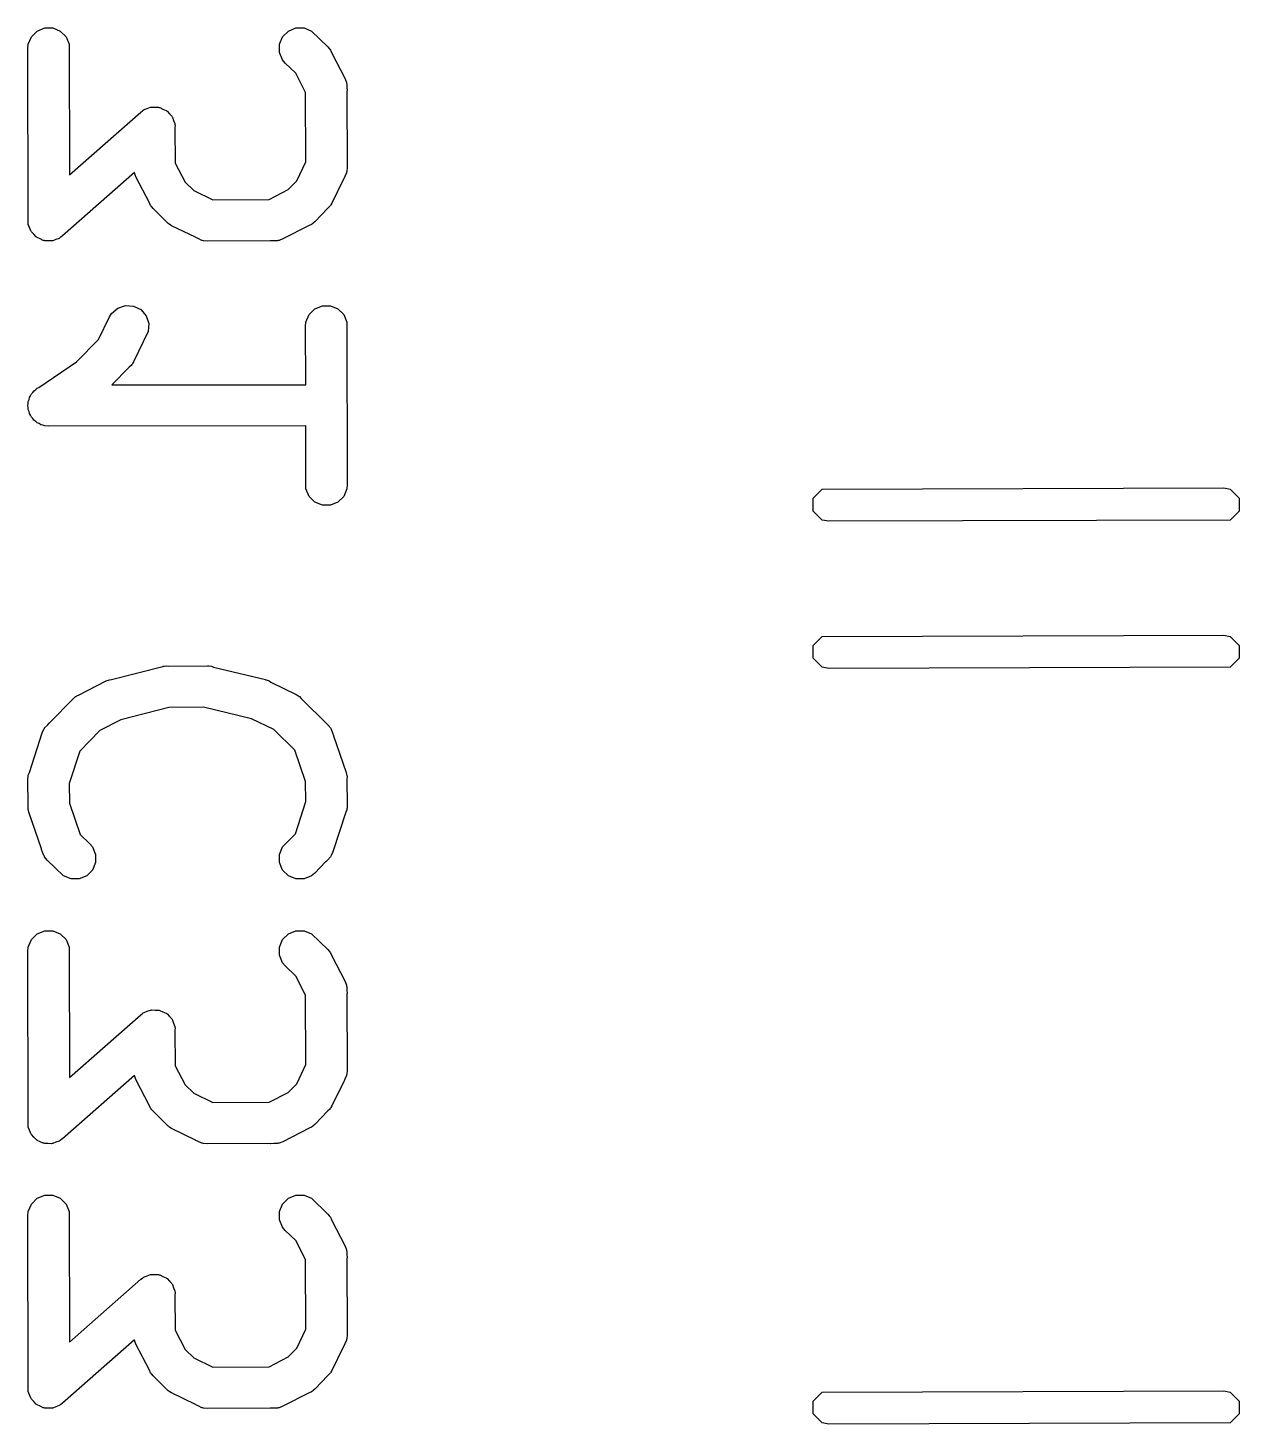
# Model space of a CAD drawing. Extents: x 195 to 310, y -208 to -141.
# Drawn here: x 264.43 to 268.79, y -174.17 to -169.14 of the extents above; entities that cross this region are included whole.
import ezdxf

# ---------------------------------------------------------------- set-up
doc = ezdxf.new("R2010")
doc.units = 0
doc.layers.add('BLACK', color=7, linetype='CONTINUOUS')

msp = doc.modelspace()

# ---------------------------------------------------------------- linework, layer by layer
at = {"layer": 'BLACK', "linetype": 'CONTINUOUS'}
for p, q in [((264.43126, -169.202594), (264.442459, -169.175558)), ((264.442459, -169.175558), (264.463151, -169.154866)), ((264.463151, -169.154866), (264.490187, -169.143667)), ((264.490187, -169.143667), (264.519451, -169.143667)), ((264.519451, -169.143667), (264.546487, -169.154866)), ((264.546487, -169.154866), (264.567179, -169.175558)), ((264.567179, -169.175558), (264.578378, -169.202594)), ((265.336021, -169.202595), (265.347219, -169.175559)), ((265.347219, -169.175559), (265.367912, -169.154866)), ((265.367912, -169.154866), (265.394948, -169.143667)), ((265.394948, -169.143667), (265.424211, -169.143667)), ((265.424211, -169.143667), (265.451247, -169.154865)), ((265.451247, -169.154865), (265.510232, -169.211811)), ((264.429819, -169.217226), (264.43126, -169.202594)), ((264.431222, -169.834389), (264.429819, -169.217226)), ((264.578378, -169.202594), (264.579446, -169.672573)), ((265.336021, -169.231858), (265.336021, -169.202595)), ((265.34722, -169.258894), (265.336021, -169.231858)), ((265.510232, -169.211811), (265.51495, -169.21756)), ((265.51495, -169.21756), (265.51645, -169.218861)), ((265.51645, -169.218861), (265.517177, -169.220274)), ((265.517177, -169.220274), (265.51956, -169.223177)), ((265.51956, -169.223177), (265.523209, -169.231987)), ((265.523209, -169.231987), (265.571901, -169.326542)), ((265.356548, -169.27026), (265.34722, -169.258894)), ((265.394504, -169.306904), (265.356548, -169.27026)), ((265.429893, -169.375626), (265.394504, -169.306904)), ((265.571901, -169.326542), (265.577156, -169.340273)), ((265.431094, -169.625945), (265.429893, -169.375626)), ((265.577156, -169.340273), (265.577347, -169.342962)), ((265.577347, -169.342962), (265.578378, -169.345451)), ((265.578378, -169.345451), (265.578439, -169.358342)), ((265.578439, -169.358342), (265.57923, -169.369463)), ((265.57923, -169.369463), (265.578503, -169.371642)), ((265.578503, -169.371642), (265.579819, -169.645797)), ((264.848344, -169.437946), (264.859881, -169.434044)), ((264.859881, -169.434044), (264.871139, -169.429381)), ((264.871139, -169.429381), (264.87367, -169.429381)), ((264.87367, -169.429381), (264.876065, -169.428571)), ((264.876065, -169.428571), (264.888218, -169.429381)), ((264.888218, -169.429381), (264.900403, -169.429381)), ((264.900403, -169.429381), (264.902739, -169.430348)), ((264.902739, -169.430348), (264.905263, -169.430517)), ((264.905263, -169.430517), (264.916188, -169.435919)), ((264.916188, -169.435919), (264.927439, -169.44058)), ((264.579446, -169.672573), (264.836383, -169.446497)), ((264.836383, -169.446497), (264.842707, -169.441975)), ((264.842707, -169.441975), (264.844103, -169.44058)), ((264.844103, -169.44058), (264.845426, -169.440031)), ((264.845426, -169.440031), (264.848344, -169.437946)), ((264.927439, -169.44058), (264.929225, -169.442366)), ((264.929225, -169.442366), (264.931495, -169.443489)), ((264.931495, -169.443489), (264.93952, -169.452661)), ((264.93952, -169.452661), (264.948131, -169.461272)), ((264.948131, -169.461272), (264.949099, -169.463608)), ((264.949099, -169.463608), (264.950765, -169.465513)), ((264.950765, -169.465513), (264.954666, -169.47705)), ((264.954666, -169.47705), (264.95933, -169.488308)), ((264.95933, -169.488308), (264.959353, -169.490909)), ((264.959353, -169.490909), (264.96014, -169.493234)), ((264.96014, -169.493234), (264.959467, -169.503325)), ((264.959467, -169.503325), (264.960627, -169.630119)), ((264.960627, -169.630119), (264.996085, -169.698976)), ((265.397767, -169.69463), (265.431094, -169.625945)), ((264.813368, -169.66468), (264.554207, -169.892716)), ((264.813434, -169.665606), (264.813368, -169.66468)), ((264.818689, -169.679338), (264.813434, -169.665606)), ((264.867381, -169.773894), (264.818689, -169.679338)), ((265.565957, -169.688686), (265.524282, -169.774576)), ((265.567179, -169.687465), (265.565957, -169.688686)), ((265.570848, -169.678605), (265.567179, -169.687465)), ((265.577156, -169.665607), (265.570848, -169.678605)), ((265.577347, -169.662917), (265.577156, -169.665607)), ((265.578378, -169.660429), (265.577347, -169.662917)), ((265.579819, -169.645797), (265.578378, -169.660429)), ((264.996085, -169.698976), (265.027413, -169.729221)), ((265.027413, -169.729221), (265.096034, -169.762517)), ((265.29877, -169.761361), (265.367521, -169.725957)), ((265.367521, -169.725957), (265.397767, -169.69463)), ((264.87103, -169.782703), (264.867381, -169.773894)), ((264.873412, -169.785605), (264.87103, -169.782703)), ((264.87414, -169.787019), (264.873412, -169.785605)), ((264.875638, -169.788318), (264.87414, -169.787019)), ((264.880357, -169.794068), (264.875638, -169.788318)), ((265.096034, -169.762517), (265.29877, -169.761361)), ((265.51645, -169.787019), (265.509953, -169.792652)), ((265.518429, -169.783873), (265.51645, -169.787019)), ((265.51956, -169.782703), (265.518429, -169.783873)), ((265.520317, -169.780875), (265.51956, -169.782703)), ((265.524282, -169.774576), (265.520317, -169.780875)), ((264.43045, -169.845979), (264.431222, -169.834389)), ((264.929392, -169.841409), (264.880357, -169.794068)), ((265.509953, -169.792652), (265.462612, -169.841688)), ((264.431254, -169.848356), (264.43045, -169.845979)), ((264.43126, -169.850905), (264.431254, -169.848356)), ((264.435923, -169.862162), (264.43126, -169.850905)), ((264.439825, -169.8737), (264.435923, -169.862162)), ((264.44149, -169.875604), (264.439825, -169.8737)), ((264.442459, -169.877941), (264.44149, -169.875604)), ((264.451069, -169.886551), (264.442459, -169.877941)), ((264.459095, -169.895724), (264.451069, -169.886551)), ((264.935025, -169.847904), (264.929392, -169.841409)), ((264.93817, -169.849883), (264.935025, -169.847904)), ((264.939341, -169.851014), (264.93817, -169.849883)), ((264.941168, -169.851771), (264.939341, -169.851014)), ((264.947468, -169.855736), (264.941168, -169.851771)), ((265.033357, -169.897411), (264.947468, -169.855736)), ((265.442435, -169.854664), (265.347883, -169.903355)), ((265.451247, -169.851015), (265.442435, -169.854664)), ((265.454151, -169.848631), (265.451247, -169.851015)), ((265.455564, -169.847904), (265.454151, -169.848631)), ((265.456863, -169.846405), (265.455564, -169.847904)), ((265.462612, -169.841688), (265.456863, -169.846405)), ((264.461364, -169.896846), (264.459095, -169.895724)), ((264.463151, -169.898633), (264.461364, -169.896846)), ((264.474401, -169.903293), (264.463151, -169.898633)), ((264.485327, -169.908696), (264.474401, -169.903293)), ((264.48785, -169.908864), (264.485327, -169.908696)), ((264.490187, -169.909832), (264.48785, -169.908864)), ((264.502372, -169.909832), (264.490187, -169.909832)), ((264.514525, -169.910642), (264.502372, -169.909832)), ((264.51692, -169.909832), (264.514525, -169.910642)), ((264.519451, -169.909832), (264.51692, -169.909832)), ((264.530708, -169.905168), (264.519451, -169.909832)), ((264.542246, -169.901267), (264.530708, -169.905168)), ((264.545163, -169.899181), (264.542246, -169.901267)), ((264.546487, -169.898633), (264.545163, -169.899181)), ((264.547882, -169.897237), (264.546487, -169.898633)), ((264.554207, -169.892716), (264.547882, -169.897237)), ((265.034579, -169.898633), (265.033357, -169.897411)), ((265.043438, -169.902302), (265.034579, -169.898633)), ((265.056437, -169.90861), (265.043438, -169.902302)), ((265.059126, -169.908801), (265.056437, -169.90861)), ((265.061615, -169.909832), (265.059126, -169.908801)), ((265.076247, -169.911273), (265.061615, -169.909832)), ((265.302851, -169.90998), (265.076247, -169.911273)), ((265.304961, -169.910684), (265.302851, -169.90998)), ((265.315903, -169.909906), (265.304961, -169.910684)), ((265.328974, -169.909832), (265.315903, -169.909906)), ((265.331463, -169.9088), (265.328974, -169.909832)), ((265.334151, -169.90861), (265.331463, -169.9088)), ((265.347883, -169.903355), (265.334151, -169.90861)), ((264.683581, -170.265853), (264.723451, -170.183685)), ((264.723451, -170.183685), (264.731283, -170.171242)), ((264.731283, -170.171242), (264.753391, -170.152069)), ((264.753391, -170.152069), (264.781152, -170.142815)), ((264.781152, -170.142815), (264.810342, -170.144889)), ((264.810342, -170.144889), (264.836517, -170.157977)), ((264.836517, -170.157977), (264.85569, -170.180084)), ((264.85569, -170.180084), (264.864944, -170.207846)), ((265.43126, -170.202594), (265.442459, -170.175558)), ((265.442459, -170.175558), (265.463151, -170.154866)), ((265.463151, -170.154866), (265.490187, -170.143667)), ((265.490187, -170.143667), (265.519451, -170.143667)), ((265.519451, -170.143667), (265.546487, -170.154866)), ((265.546487, -170.154866), (265.567179, -170.175558)), ((265.567179, -170.175558), (265.578378, -170.202594)), ((264.86287, -170.237036), (264.809996, -170.346005)), ((264.864944, -170.207846), (264.86287, -170.237036)), ((265.429819, -170.217226), (265.43126, -170.202594)), ((265.430337, -170.428045), (265.429819, -170.217226)), ((265.578378, -170.202594), (265.579819, -170.788654)), ((264.604825, -170.346144), (264.683581, -170.265853)), ((264.469238, -170.438058), (264.604825, -170.346144)), ((264.794646, -170.364967), (264.7318, -170.429037)), ((264.802164, -170.358448), (264.794646, -170.364967)), ((264.804174, -170.355254), (264.802164, -170.358448)), ((264.805275, -170.354132), (264.804174, -170.355254)), ((264.806033, -170.352299), (264.805275, -170.354132)), ((264.809996, -170.346005), (264.806033, -170.352299)), ((264.458168, -170.445562), (264.463151, -170.44058)), ((264.463151, -170.44058), (264.469238, -170.438058)), ((264.7318, -170.429037), (265.430337, -170.428045)), ((264.43126, -170.488308), (264.434101, -170.481447)), ((264.43126, -170.495656), (264.43126, -170.488308)), ((264.434101, -170.481447), (264.435558, -170.474167)), ((264.435558, -170.474167), (264.439646, -170.468061)), ((264.439646, -170.468061), (264.442459, -170.461272)), ((264.442459, -170.461272), (264.447709, -170.456021)), ((264.447709, -170.456021), (264.451841, -170.449852)), ((264.451841, -170.449852), (264.458168, -170.445562)), ((264.429819, -170.502861), (264.43126, -170.495656)), ((264.43126, -170.510145), (264.429819, -170.502861)), ((264.43126, -170.517572), (264.43126, -170.510145)), ((264.434072, -170.52436), (264.43126, -170.517572)), ((264.435498, -170.531569), (264.434072, -170.52436)), ((264.439617, -170.537747), (264.435498, -170.531569)), ((264.442459, -170.544608), (264.439617, -170.537747)), ((264.447654, -170.549803), (264.442459, -170.544608)), ((264.451731, -170.555918), (264.447654, -170.549803)), ((264.4579, -170.560049), (264.451731, -170.555918)), ((264.463151, -170.5653), (264.4579, -170.560049)), ((264.46994, -170.568112), (264.463151, -170.5653)), ((264.476046, -170.572201), (264.46994, -170.568112)), ((264.483326, -170.573657), (264.476046, -170.572201)), ((264.490187, -170.576499), (264.483326, -170.573657)), ((264.504663, -170.577924), (264.490187, -170.576499)), ((264.50474, -170.57794), (264.504663, -170.577924)), ((264.504766, -170.577934), (264.50474, -170.57794)), ((264.504819, -170.57794), (264.504766, -170.577934)), ((265.430702, -170.576625), (264.504819, -170.57794)), ((265.43126, -170.803286), (265.430702, -170.576625)), ((265.579819, -170.788654), (265.578378, -170.803286)), ((265.442459, -170.830322), (265.43126, -170.803286)), ((265.463151, -170.851014), (265.442459, -170.830322)), ((265.567179, -170.830322), (265.546487, -170.851014)), ((265.578378, -170.803286), (265.567179, -170.830322)), ((267.258315, -170.837039), (267.290787, -170.804567)), ((267.258315, -170.882961), (267.258315, -170.837039)), ((267.290787, -170.804567), (268.736252, -170.8)), ((268.736252, -170.8), (268.759213, -170.804567)), ((268.759213, -170.804567), (268.791685, -170.837039)), ((268.791685, -170.837039), (268.791685, -170.882961)), ((265.490187, -170.862213), (265.463151, -170.851014)), ((265.519451, -170.862213), (265.490187, -170.862213)), ((265.546487, -170.851014), (265.519451, -170.862213)), ((267.290787, -170.915433), (267.258315, -170.882961)), ((268.791685, -170.882961), (268.759213, -170.915433)), ((267.313748, -170.92), (267.290787, -170.915433)), ((268.759213, -170.915433), (267.313748, -170.92)), ((267.258315, -171.367039), (267.290787, -171.334567)), ((267.290787, -171.334567), (268.736252, -171.33)), ((268.736252, -171.33), (268.759213, -171.334567)), ((268.759213, -171.334567), (268.791685, -171.367039)), ((267.258315, -171.412961), (267.258315, -171.367039)), ((268.791685, -171.367039), (268.791685, -171.412961)), ((264.730501, -171.489601), (264.9152, -171.442084)), ((264.9152, -171.442084), (264.917736, -171.441708)), ((264.917736, -171.441708), (264.918758, -171.441286)), ((264.918758, -171.441286), (264.920719, -171.441268)), ((264.920719, -171.441268), (264.929744, -171.439934)), ((264.929744, -171.439934), (264.937667, -171.441112)), ((264.937667, -171.441112), (265.076247, -171.439845)), ((265.076247, -171.439845), (265.0788, -171.440096)), ((265.0788, -171.440096), (265.079893, -171.439934)), ((265.079893, -171.439934), (265.081764, -171.440388)), ((265.081764, -171.440388), (265.090879, -171.441286)), ((265.090879, -171.441286), (265.098547, -171.444462)), ((265.098547, -171.444462), (265.284913, -171.489703)), ((267.290787, -171.445433), (267.258315, -171.412961)), ((267.313748, -171.45), (267.290787, -171.445433)), ((268.759213, -171.445433), (267.313748, -171.45)), ((268.791685, -171.412961), (268.759213, -171.445433)), ((264.614823, -171.54407), (264.709373, -171.495382)), ((264.709373, -171.495382), (264.710442, -171.494972)), ((264.710442, -171.494972), (264.710878, -171.49465)), ((264.710878, -171.49465), (264.712121, -171.49433)), ((264.712121, -171.49433), (264.723104, -171.490127)), ((264.723104, -171.490127), (264.730501, -171.489601)), ((265.284913, -171.489703), (265.285992, -171.490088)), ((265.285992, -171.490088), (265.286532, -171.490127)), ((265.286532, -171.490127), (265.287739, -171.490712)), ((265.287739, -171.490712), (265.298759, -171.49465)), ((265.298759, -171.49465), (265.30427, -171.498734)), ((264.603102, -171.550106), (264.606008, -171.547722)), ((264.606008, -171.547722), (264.614823, -171.54407)), ((265.30427, -171.498734), (265.395502, -171.543001)), ((265.395502, -171.543001), (265.401798, -171.546964)), ((265.401798, -171.546964), (265.403628, -171.547722)), ((265.403628, -171.547722), (265.404748, -171.54882)), ((264.508158, -171.64522), (264.594643, -171.55705)), ((264.594643, -171.55705), (264.600393, -171.552329)), ((264.600393, -171.552329), (264.601692, -171.550833)), ((264.601692, -171.550833), (264.603102, -171.550106)), ((264.937645, -171.589806), (264.764215, -171.634424)), ((265.062417, -171.588664), (264.937645, -171.589806)), ((265.23554, -171.63069), (265.062417, -171.588664)), ((265.404748, -171.54882), (265.407945, -171.550833)), ((265.407945, -171.550833), (265.414468, -171.558355)), ((265.414468, -171.558355), (265.510233, -171.652288)), ((264.499826, -171.653714), (264.506455, -171.646072)), ((264.506455, -171.646072), (264.508158, -171.64522)), ((264.764215, -171.634424), (264.68908, -171.673115)), ((265.31535, -171.669416), (265.23554, -171.63069)), ((264.435138, -171.824182), (264.481287, -171.681604)), ((264.481287, -171.681604), (264.487281, -171.668179)), ((264.487281, -171.668179), (264.489046, -171.666143)), ((264.489046, -171.666143), (264.490078, -171.663653)), ((264.490078, -171.663653), (264.499826, -171.653714)), ((264.68908, -171.673115), (264.61629, -171.747324)), ((265.391076, -171.743693), (265.31535, -171.669416)), ((265.510233, -171.652288), (265.519561, -171.663653)), ((265.519561, -171.663653), (265.520592, -171.666143)), ((265.520592, -171.666143), (265.522357, -171.668178)), ((265.522357, -171.668178), (265.526802, -171.681136)), ((265.526802, -171.681136), (265.530759, -171.690689)), ((265.530759, -171.690689), (265.530759, -171.692669)), ((265.530759, -171.692669), (265.57597, -171.82446)), ((264.61629, -171.747324), (264.578767, -171.863251)), ((265.429934, -171.856963), (265.391076, -171.743693)), ((264.429819, -171.848178), (264.430548, -171.840772)), ((264.431069, -171.943495), (264.429819, -171.848178)), ((264.430408, -171.838798), (264.430889, -171.837311)), ((264.430548, -171.840772), (264.430408, -171.838798)), ((264.430889, -171.837311), (264.43126, -171.833546)), ((264.43126, -171.833546), (264.435138, -171.824182)), ((265.57597, -171.82446), (265.577619, -171.831715)), ((265.577619, -171.831715), (265.578378, -171.833546)), ((265.578378, -171.833546), (265.578398, -171.835142)), ((265.578398, -171.835142), (265.57923, -171.838797)), ((265.57923, -171.838797), (265.578568, -171.848097)), ((265.578568, -171.848097), (265.579819, -171.943416)), ((264.578767, -171.863251), (264.579703, -171.934629)), ((265.43087, -171.928342), (265.429934, -171.856963)), ((264.430408, -171.952796), (264.431069, -171.943495)), ((264.579703, -171.934629), (264.618368, -172.047337)), ((265.393262, -172.044534), (265.43087, -171.928342)), ((265.579819, -171.943416), (265.579089, -171.950822)), ((265.579089, -171.950822), (265.57923, -171.952797)), ((264.431239, -171.95645), (264.430408, -171.952796)), ((264.43126, -171.958048), (264.431239, -171.95645)), ((264.432018, -171.959879), (264.43126, -171.958048)), ((264.433668, -171.967133), (264.432018, -171.959879)), ((264.478879, -172.098923), (264.433668, -171.967133)), ((265.5745, -171.967408), (265.528351, -172.10999)), ((265.578378, -171.958048), (265.5745, -171.967408)), ((265.578748, -171.954284), (265.578378, -171.958048)), ((265.57923, -171.952797), (265.578748, -171.954284)), ((264.618368, -172.047337), (264.65309, -172.080859)), ((265.34722, -172.092224), (265.393262, -172.044534)), ((264.478879, -172.100904), (264.478879, -172.098923)), ((264.482834, -172.110453), (264.478879, -172.100904)), ((264.65309, -172.080859), (264.662417, -172.092224)), ((264.662417, -172.092224), (264.673616, -172.11926)), ((265.336021, -172.11926), (265.34722, -172.092224)), ((264.487281, -172.123415), (264.482834, -172.110453)), ((264.489046, -172.12545), (264.487281, -172.123415)), ((264.490078, -172.127941), (264.489046, -172.12545)), ((264.499405, -172.139306), (264.490078, -172.127941)), ((264.558389, -172.196252), (264.499405, -172.139306)), ((264.673616, -172.148523), (264.662417, -172.175559)), ((264.673616, -172.11926), (264.673616, -172.148523)), ((265.336021, -172.148523), (265.336021, -172.11926)), ((265.347219, -172.175559), (265.336021, -172.148523)), ((265.502027, -172.1461), (265.462612, -172.186926)), ((265.503183, -172.145523), (265.502027, -172.1461)), ((265.508466, -172.139431), (265.503183, -172.145523)), ((265.51956, -172.127941), (265.508466, -172.139431)), ((265.52059, -172.125452), (265.51956, -172.127941)), ((265.522357, -172.123416), (265.52059, -172.125452)), ((265.528351, -172.10999), (265.522357, -172.123416)), ((264.585425, -172.207451), (264.558389, -172.196252)), ((264.641724, -172.196252), (264.614688, -172.207451)), ((264.662417, -172.175559), (264.641724, -172.196252)), ((265.367912, -172.196252), (265.347219, -172.175559)), ((265.394948, -172.207451), (265.367912, -172.196252)), ((265.451247, -172.196253), (265.424211, -172.207451)), ((265.462612, -172.186926), (265.451247, -172.196253)), ((264.614688, -172.207451), (264.585425, -172.207451)), ((265.424211, -172.207451), (265.394948, -172.207451)), ((264.463151, -172.404866), (264.490187, -172.393667)), ((264.490187, -172.393667), (264.519451, -172.393667)), ((264.519451, -172.393667), (264.546487, -172.404866)), ((265.367912, -172.404866), (265.394948, -172.393667)), ((265.394948, -172.393667), (265.424211, -172.393667)), ((265.424211, -172.393667), (265.451247, -172.404865)), ((264.429819, -172.467226), (264.43126, -172.452594)), ((264.43126, -172.452594), (264.442459, -172.425558)), ((264.442459, -172.425558), (264.463151, -172.404866)), ((264.546487, -172.404866), (264.567179, -172.425558)), ((264.567179, -172.425558), (264.578378, -172.452594)), ((264.578378, -172.452594), (264.579446, -172.922573)), ((265.336021, -172.452595), (265.347219, -172.425559)), ((265.336021, -172.481858), (265.336021, -172.452595)), ((265.347219, -172.425559), (265.367912, -172.404866)), ((265.451247, -172.404865), (265.510232, -172.461811)), ((264.431222, -173.084389), (264.429819, -172.467226)), ((265.34722, -172.508894), (265.336021, -172.481858)), ((265.510232, -172.461811), (265.51495, -172.46756)), ((265.51495, -172.46756), (265.51645, -172.468861)), ((265.51645, -172.468861), (265.517177, -172.470274)), ((265.517177, -172.470274), (265.51956, -172.473177)), ((265.51956, -172.473177), (265.523209, -172.481987)), ((265.523209, -172.481987), (265.571901, -172.576542)), ((265.356548, -172.52026), (265.34722, -172.508894)), ((265.394504, -172.556904), (265.356548, -172.52026)), ((265.429893, -172.625626), (265.394504, -172.556904)), ((265.571901, -172.576542), (265.577156, -172.590273)), ((265.577156, -172.590273), (265.577347, -172.592962)), ((265.577347, -172.592962), (265.578378, -172.595451)), ((265.578378, -172.595451), (265.578439, -172.608342)), ((265.431094, -172.875945), (265.429893, -172.625626)), ((265.578439, -172.608342), (265.57923, -172.619463)), ((265.57923, -172.619463), (265.578503, -172.621642)), ((265.578503, -172.621642), (265.579819, -172.895797)), ((264.579446, -172.922573), (264.836383, -172.696497)), ((264.836383, -172.696497), (264.842707, -172.691975)), ((264.842707, -172.691975), (264.844103, -172.69058)), ((264.844103, -172.69058), (264.845426, -172.690031)), ((264.845426, -172.690031), (264.848344, -172.687946)), ((264.848344, -172.687946), (264.859881, -172.684044)), ((264.859881, -172.684044), (264.871139, -172.679381)), ((264.871139, -172.679381), (264.87367, -172.679381)), ((264.87367, -172.679381), (264.876065, -172.678571)), ((264.876065, -172.678571), (264.888218, -172.679381)), ((264.888218, -172.679381), (264.900403, -172.679381)), ((264.900403, -172.679381), (264.902739, -172.680348)), ((264.902739, -172.680348), (264.905263, -172.680517)), ((264.905263, -172.680517), (264.916188, -172.685919)), ((264.916188, -172.685919), (264.927439, -172.69058)), ((264.927439, -172.69058), (264.929225, -172.692366)), ((264.929225, -172.692366), (264.931495, -172.693489)), ((264.931495, -172.693489), (264.93952, -172.702661)), ((264.93952, -172.702661), (264.948131, -172.711272)), ((264.948131, -172.711272), (264.949099, -172.713608)), ((264.949099, -172.713608), (264.950765, -172.715513)), ((264.950765, -172.715513), (264.954666, -172.72705)), ((264.954666, -172.72705), (264.95933, -172.738308)), ((264.95933, -172.738308), (264.959353, -172.740909)), ((264.959353, -172.740909), (264.96014, -172.743234)), ((264.96014, -172.743234), (264.959467, -172.753325)), ((264.959467, -172.753325), (264.960627, -172.880119)), ((264.960627, -172.880119), (264.996085, -172.948976)), ((265.397767, -172.94463), (265.431094, -172.875945)), ((265.579819, -172.895797), (265.578378, -172.910429)), ((264.813368, -172.91468), (264.554207, -173.142716)), ((264.813434, -172.915606), (264.813368, -172.91468)), ((264.818689, -172.929338), (264.813434, -172.915606)), ((264.867381, -173.023894), (264.818689, -172.929338)), ((264.996085, -172.948976), (265.027413, -172.979221)), ((265.367521, -172.975957), (265.397767, -172.94463)), ((265.565957, -172.938686), (265.524282, -173.024576)), ((265.567179, -172.937465), (265.565957, -172.938686)), ((265.570848, -172.928605), (265.567179, -172.937465)), ((265.577156, -172.915607), (265.570848, -172.928605)), ((265.577347, -172.912917), (265.577156, -172.915607)), ((265.578378, -172.910429), (265.577347, -172.912917)), ((265.027413, -172.979221), (265.096034, -173.012517)), ((265.29877, -173.011361), (265.367521, -172.975957)), ((264.87103, -173.032703), (264.867381, -173.023894)), ((264.873412, -173.035605), (264.87103, -173.032703)), ((264.87414, -173.037019), (264.873412, -173.035605)), ((264.875638, -173.038318), (264.87414, -173.037019)), ((264.880357, -173.044068), (264.875638, -173.038318)), ((264.929392, -173.091409), (264.880357, -173.044068)), ((265.096034, -173.012517), (265.29877, -173.011361)), ((265.509953, -173.042652), (265.462612, -173.091688)), ((265.51645, -173.037019), (265.509953, -173.042652)), ((265.518429, -173.033873), (265.51645, -173.037019)), ((265.51956, -173.032703), (265.518429, -173.033873)), ((265.520317, -173.030875), (265.51956, -173.032703)), ((265.524282, -173.024576), (265.520317, -173.030875)), ((264.43045, -173.095979), (264.431222, -173.084389)), ((264.431254, -173.098356), (264.43045, -173.095979)), ((264.43126, -173.100905), (264.431254, -173.098356)), ((264.435923, -173.112162), (264.43126, -173.100905)), ((264.935025, -173.097904), (264.929392, -173.091409)), ((264.93817, -173.099883), (264.935025, -173.097904)), ((264.939341, -173.101014), (264.93817, -173.099883)), ((264.941168, -173.101771), (264.939341, -173.101014)), ((264.947468, -173.105736), (264.941168, -173.101771)), ((265.033357, -173.147411), (264.947468, -173.105736)), ((265.442435, -173.104664), (265.347883, -173.153355)), ((265.451247, -173.101015), (265.442435, -173.104664)), ((265.454151, -173.098631), (265.451247, -173.101015)), ((265.455564, -173.097904), (265.454151, -173.098631)), ((265.456863, -173.096405), (265.455564, -173.097904)), ((265.462612, -173.091688), (265.456863, -173.096405)), ((264.439825, -173.1237), (264.435923, -173.112162)), ((264.44149, -173.125604), (264.439825, -173.1237)), ((264.442459, -173.127941), (264.44149, -173.125604)), ((264.451069, -173.136551), (264.442459, -173.127941)), ((264.459095, -173.145724), (264.451069, -173.136551)), ((264.461364, -173.146846), (264.459095, -173.145724)), ((264.463151, -173.148633), (264.461364, -173.146846)), ((264.474401, -173.153293), (264.463151, -173.148633)), ((264.485327, -173.158696), (264.474401, -173.153293)), ((264.530708, -173.155168), (264.519451, -173.159832)), ((264.542246, -173.151267), (264.530708, -173.155168)), ((264.545163, -173.149181), (264.542246, -173.151267)), ((264.546487, -173.148633), (264.545163, -173.149181)), ((264.547882, -173.147237), (264.546487, -173.148633)), ((264.554207, -173.142716), (264.547882, -173.147237)), ((265.034579, -173.148633), (265.033357, -173.147411)), ((265.043438, -173.152302), (265.034579, -173.148633)), ((265.056437, -173.15861), (265.043438, -173.152302)), ((265.347883, -173.153355), (265.334151, -173.15861)), ((264.48785, -173.158864), (264.485327, -173.158696)), ((264.490187, -173.159832), (264.48785, -173.158864)), ((264.502372, -173.159832), (264.490187, -173.159832)), ((264.514525, -173.160642), (264.502372, -173.159832)), ((264.51692, -173.159832), (264.514525, -173.160642)), ((264.519451, -173.159832), (264.51692, -173.159832)), ((265.059126, -173.158801), (265.056437, -173.15861)), ((265.061615, -173.159832), (265.059126, -173.158801)), ((265.076247, -173.161273), (265.061615, -173.159832)), ((265.302851, -173.15998), (265.076247, -173.161273)), ((265.304961, -173.160684), (265.302851, -173.15998)), ((265.315903, -173.159906), (265.304961, -173.160684)), ((265.328974, -173.159832), (265.315903, -173.159906)), ((265.331463, -173.1588), (265.328974, -173.159832)), ((265.334151, -173.15861), (265.331463, -173.1588)), ((264.442459, -173.377939), (264.463151, -173.357247)), ((264.463151, -173.357247), (264.490187, -173.346048)), ((264.490187, -173.346048), (264.519451, -173.346048)), ((264.519451, -173.346048), (264.546487, -173.357247)), ((264.546487, -173.357247), (264.567179, -173.377939)), ((265.347219, -173.37794), (265.367912, -173.357247)), ((265.367912, -173.357247), (265.394948, -173.346048)), ((265.394948, -173.346048), (265.424211, -173.346048)), ((265.424211, -173.346048), (265.451247, -173.357246)), ((265.451247, -173.357246), (265.510232, -173.414192)), ((264.429819, -173.419607), (264.43126, -173.404975)), ((264.43126, -173.404975), (264.442459, -173.377939)), ((264.567179, -173.377939), (264.578378, -173.404975)), ((264.578378, -173.404975), (264.579446, -173.874954)), ((265.336021, -173.404976), (265.347219, -173.37794)), ((265.336021, -173.434239), (265.336021, -173.404976)), ((264.431222, -174.03677), (264.429819, -173.419607)), ((265.34722, -173.461275), (265.336021, -173.434239)), ((265.510232, -173.414192), (265.51495, -173.419941)), ((265.51495, -173.419941), (265.51645, -173.421242)), ((265.51645, -173.421242), (265.517177, -173.422655)), ((265.517177, -173.422655), (265.51956, -173.425558)), ((265.51956, -173.425558), (265.523209, -173.434368)), ((265.523209, -173.434368), (265.571901, -173.528923)), ((265.356548, -173.472641), (265.34722, -173.461275)), ((265.394504, -173.509285), (265.356548, -173.472641)), ((265.429893, -173.578007), (265.394504, -173.509285)), ((265.571901, -173.528923), (265.577156, -173.542654)), ((265.577156, -173.542654), (265.577347, -173.545343)), ((265.577347, -173.545343), (265.578378, -173.547832)), ((265.578378, -173.547832), (265.578439, -173.560723)), ((265.431094, -173.828326), (265.429893, -173.578007)), ((265.578439, -173.560723), (265.57923, -173.571844)), ((265.57923, -173.571844), (265.578503, -173.574023)), ((265.578503, -173.574023), (265.579819, -173.848178)), ((264.579446, -173.874954), (264.836383, -173.648878)), ((264.836383, -173.648878), (264.842707, -173.644356)), ((264.842707, -173.644356), (264.844103, -173.642961)), ((264.844103, -173.642961), (264.845426, -173.642412)), ((264.845426, -173.642412), (264.848344, -173.640327)), ((264.848344, -173.640327), (264.859881, -173.636425)), ((264.859881, -173.636425), (264.871139, -173.631762)), ((264.871139, -173.631762), (264.87367, -173.631762)), ((264.87367, -173.631762), (264.876065, -173.630952)), ((264.876065, -173.630952), (264.888218, -173.631762)), ((264.888218, -173.631762), (264.900403, -173.631762)), ((264.900403, -173.631762), (264.902739, -173.632729)), ((264.902739, -173.632729), (264.905263, -173.632898)), ((264.905263, -173.632898), (264.916188, -173.6383)), ((264.916188, -173.6383), (264.927439, -173.642961)), ((264.927439, -173.642961), (264.929225, -173.644747)), ((264.929225, -173.644747), (264.931495, -173.64587)), ((264.931495, -173.64587), (264.93952, -173.655042)), ((264.93952, -173.655042), (264.948131, -173.663653)), ((264.948131, -173.663653), (264.949099, -173.665989)), ((264.949099, -173.665989), (264.950765, -173.667894)), ((264.950765, -173.667894), (264.954666, -173.679431)), ((264.954666, -173.679431), (264.95933, -173.690689)), ((264.95933, -173.690689), (264.959353, -173.69329)), ((264.959353, -173.69329), (264.96014, -173.695615)), ((264.96014, -173.695615), (264.959467, -173.705706)), ((264.959467, -173.705706), (264.960627, -173.8325)), ((264.960627, -173.8325), (264.996085, -173.901357)), ((265.397767, -173.897011), (265.431094, -173.828326)), ((265.579819, -173.848178), (265.578378, -173.86281)), ((264.813368, -173.867061), (264.554207, -174.095097)), ((264.813434, -173.867987), (264.813368, -173.867061)), ((264.818689, -173.881719), (264.813434, -173.867987)), ((264.867381, -173.976275), (264.818689, -173.881719)), ((264.996085, -173.901357), (265.027413, -173.931602)), ((265.367521, -173.928338), (265.397767, -173.897011)), ((265.565957, -173.891067), (265.524282, -173.976957)), ((265.567179, -173.889846), (265.565957, -173.891067)), ((265.570848, -173.880986), (265.567179, -173.889846)), ((265.577156, -173.867988), (265.570848, -173.880986)), ((265.577347, -173.865298), (265.577156, -173.867988)), ((265.578378, -173.86281), (265.577347, -173.865298)), ((265.027413, -173.931602), (265.096034, -173.964898)), ((265.29877, -173.963742), (265.367521, -173.928338)), ((264.87103, -173.985084), (264.867381, -173.976275)), ((264.873412, -173.987986), (264.87103, -173.985084)), ((264.87414, -173.9894), (264.873412, -173.987986)), ((264.875638, -173.990699), (264.87414, -173.9894)), ((264.880357, -173.996449), (264.875638, -173.990699)), ((264.929392, -174.04379), (264.880357, -173.996449)), ((265.096034, -173.964898), (265.29877, -173.963742)), ((265.509953, -173.995033), (265.462612, -174.044069)), ((265.51645, -173.9894), (265.509953, -173.995033)), ((265.518429, -173.986254), (265.51645, -173.9894)), ((265.51956, -173.985084), (265.518429, -173.986254)), ((265.520317, -173.983256), (265.51956, -173.985084)), ((265.524282, -173.976957), (265.520317, -173.983256)), ((264.43045, -174.04836), (264.431222, -174.03677)), ((264.431254, -174.050737), (264.43045, -174.04836)), ((264.43126, -174.053286), (264.431254, -174.050737)), ((264.435923, -174.064543), (264.43126, -174.053286)), ((264.935025, -174.050285), (264.929392, -174.04379)), ((264.93817, -174.052264), (264.935025, -174.050285)), ((264.939341, -174.053395), (264.93817, -174.052264)), ((264.941168, -174.054152), (264.939341, -174.053395)), ((264.947468, -174.058117), (264.941168, -174.054152)), ((265.033357, -174.099792), (264.947468, -174.058117)), ((265.442435, -174.057045), (265.347883, -174.105736)), ((265.451247, -174.053396), (265.442435, -174.057045)), ((265.454151, -174.051012), (265.451247, -174.053396)), ((265.455564, -174.050285), (265.454151, -174.051012)), ((265.456863, -174.048786), (265.455564, -174.050285)), ((265.462612, -174.044069), (265.456863, -174.048786)), ((267.258315, -174.087039), (267.290787, -174.054567)), ((267.290787, -174.054567), (268.736252, -174.05)), ((268.736252, -174.05), (268.759213, -174.054567)), ((268.759213, -174.054567), (268.791685, -174.087039)), ((264.439825, -174.076081), (264.435923, -174.064543)), ((264.44149, -174.077985), (264.439825, -174.076081)), ((264.442459, -174.080322), (264.44149, -174.077985)), ((264.451069, -174.088932), (264.442459, -174.080322)), ((264.459095, -174.098105), (264.451069, -174.088932)), ((264.461364, -174.099227), (264.459095, -174.098105)), ((264.463151, -174.101014), (264.461364, -174.099227)), ((264.474401, -174.105674), (264.463151, -174.101014)), ((264.485327, -174.111077), (264.474401, -174.105674)), ((264.48785, -174.111245), (264.485327, -174.111077)), ((264.490187, -174.112213), (264.48785, -174.111245)), ((264.530708, -174.107549), (264.519451, -174.112213)), ((264.542246, -174.103648), (264.530708, -174.107549)), ((264.545163, -174.101562), (264.542246, -174.103648)), ((264.546487, -174.101014), (264.545163, -174.101562)), ((264.547882, -174.099618), (264.546487, -174.101014)), ((264.554207, -174.095097), (264.547882, -174.099618)), ((265.034579, -174.101014), (265.033357, -174.099792)), ((265.043438, -174.104683), (265.034579, -174.101014)), ((265.056437, -174.110991), (265.043438, -174.104683)), ((265.059126, -174.111182), (265.056437, -174.110991)), ((265.061615, -174.112213), (265.059126, -174.111182)), ((265.331463, -174.111181), (265.328974, -174.112213)), ((265.334151, -174.110991), (265.331463, -174.111181)), ((265.347883, -174.105736), (265.334151, -174.110991)), ((267.258315, -174.132961), (267.258315, -174.087039)), ((268.791685, -174.087039), (268.791685, -174.132961)), ((264.502372, -174.112213), (264.490187, -174.112213)), ((264.514525, -174.113023), (264.502372, -174.112213)), ((264.51692, -174.112213), (264.514525, -174.113023)), ((264.519451, -174.112213), (264.51692, -174.112213)), ((265.076247, -174.113654), (265.061615, -174.112213)), ((265.302851, -174.112361), (265.076247, -174.113654)), ((265.304961, -174.113065), (265.302851, -174.112361)), ((265.315903, -174.112287), (265.304961, -174.113065)), ((265.328974, -174.112213), (265.315903, -174.112287)), ((267.290787, -174.165433), (267.258315, -174.132961)), ((268.791685, -174.132961), (268.759213, -174.165433)), ((267.313748, -174.17), (267.290787, -174.165433)), ((268.759213, -174.165433), (267.313748, -174.17))]:
    msp.add_line(p, q, dxfattribs=at)

doc.saveas('drawing.dxf')
